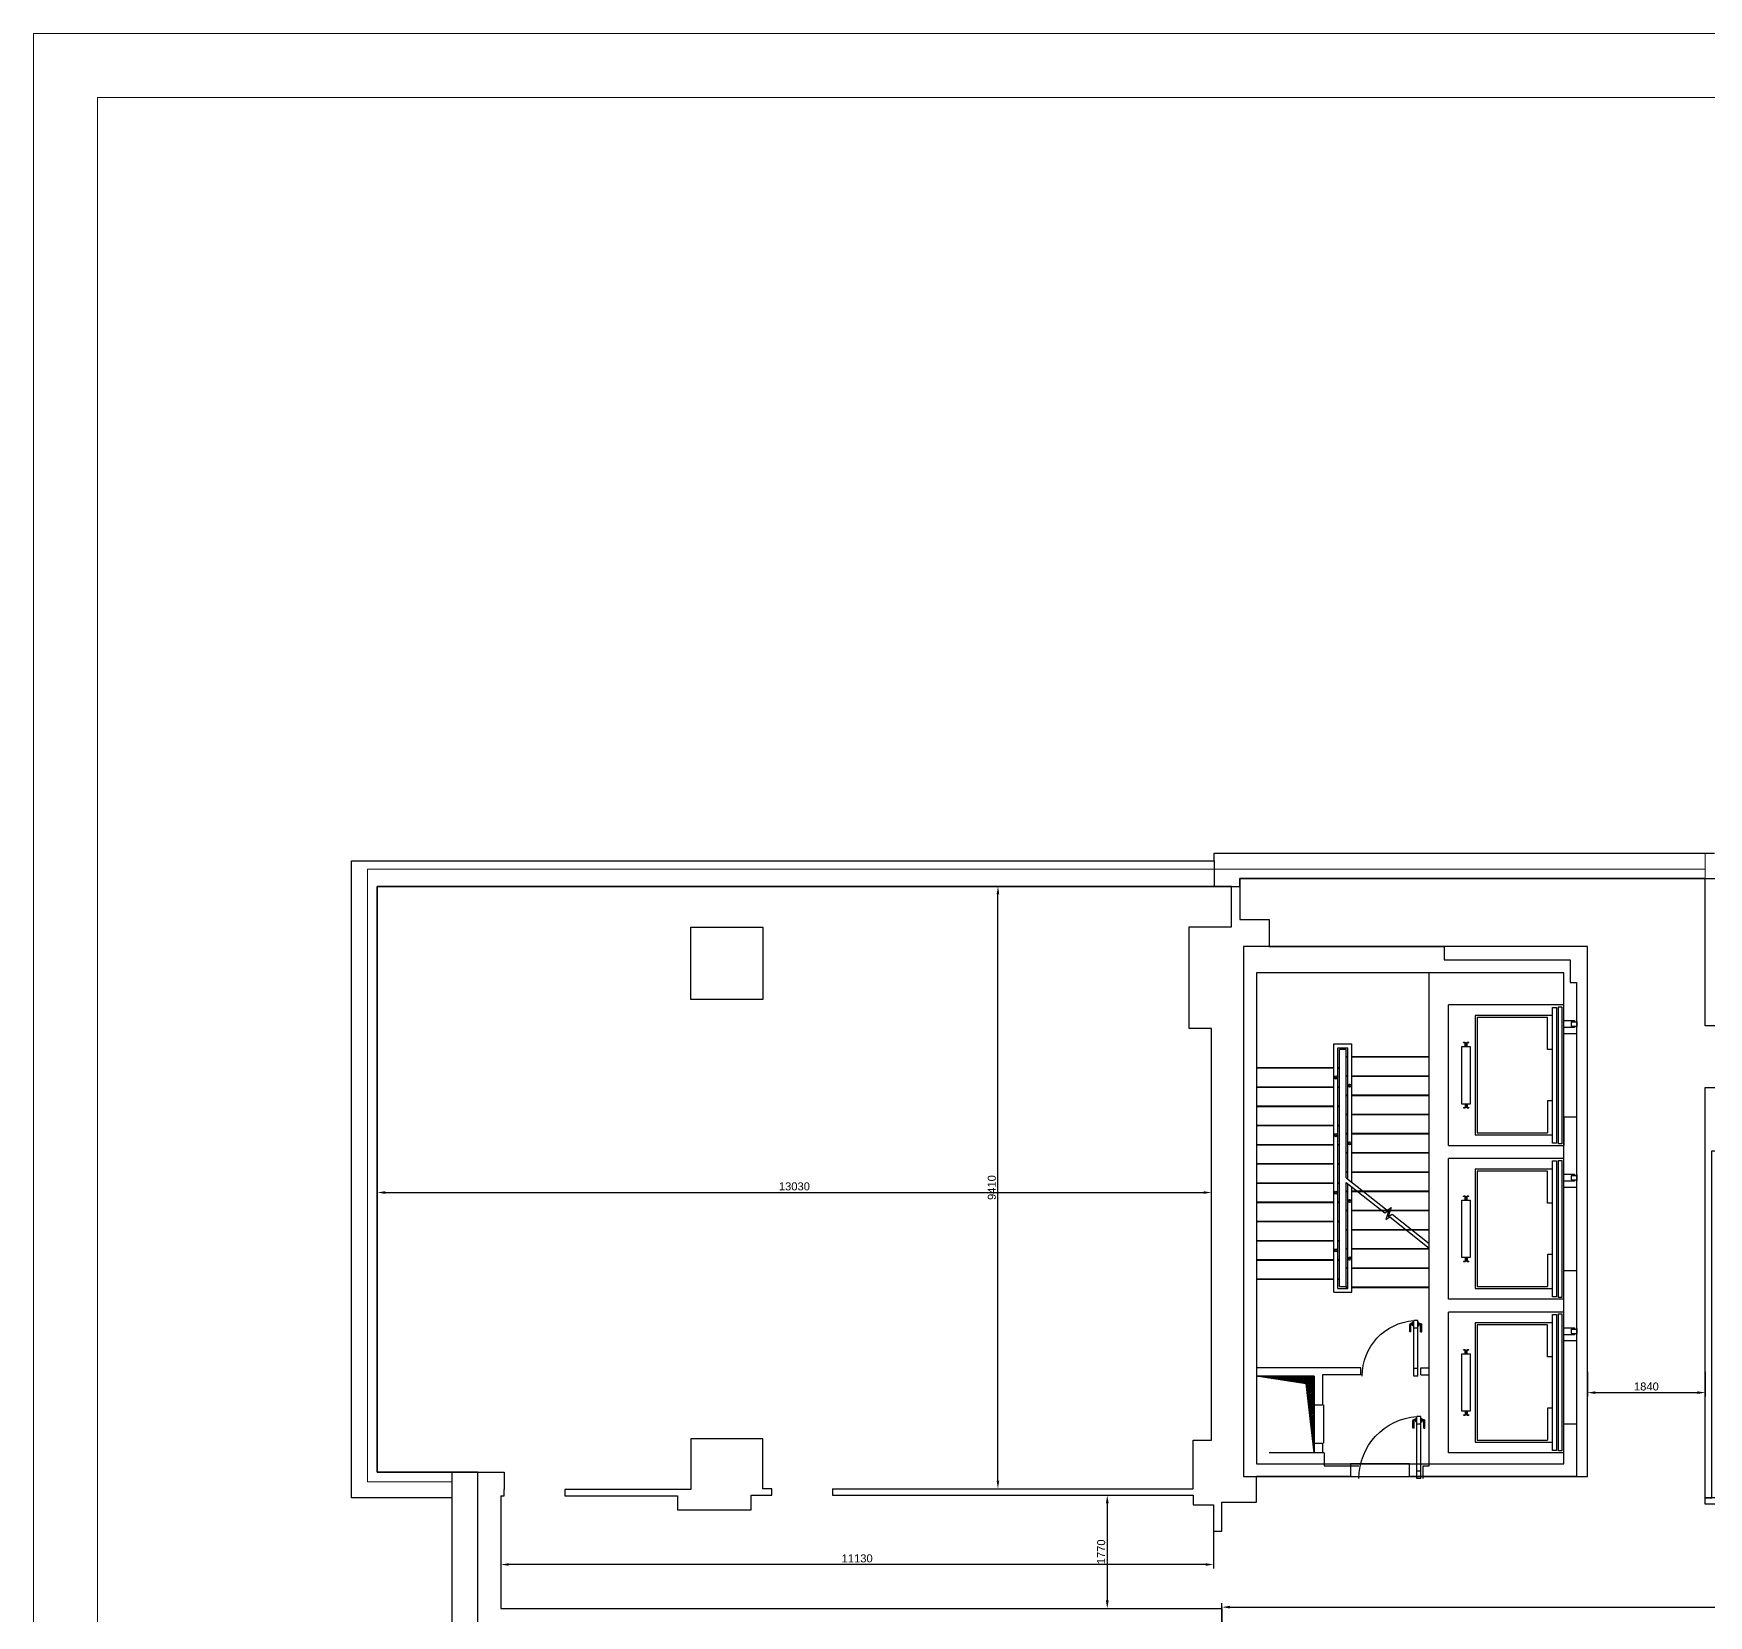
# Model space of a CAD drawing. Header units: millimetres. Extents: x 1179129 to 1254729, y -52846 to 614.
# Drawn here: x 1179129 to 1205287, y -24098 to 614 of the extents above; entities that cross this region are included whole.
import ezdxf

# ---------------------------------------------------------------- set-up
doc = ezdxf.new("R2010")
doc.units = ezdxf.units.MM
doc.linetypes.add('HIDDEN2', pattern=[4.7625, 3.175, -1.5875])
for name, color, linetype in [('Baca', 7, 'Continuous'), ('Divar-esas', 7, 'Continuous'), ('Divar-komek', 7, 'Continuous'), ('Lift', 7, 'Continuous'), ('Meheccer', 7, 'Continuous'), ('Pillekan', 7, 'Continuous'), ('plita 2', 7, 'Continuous'), ('Qapi', 7, 'Continuous'), ('sutun1', 7, 'Continuous')]:
    doc.layers.add(name, color=color, linetype=linetype)
doc.styles.get("Standard").update_dxf_attribs({"font": 'arial.ttf'})
doc.dimstyles.new('ISO-25', dxfattribs={"dimscale": 50, "dimtxt": 2.5, "dimasz": 2.5, "dimexe": 1.25, "dimexo": 0.625, "dimtad": 1, "dimdec": 0, "dimtxsty": 'Standard', "dimcen": 2.5, "dimazin": 3, "dimtfac": 1, "dimtdec": 0, "dimtmove": 0, "dimatfit": 3})

# ---------------------------------------------------------------- blocks, each defined once
blk = doc.blocks.new('Cam90')
at = {"layer": 'Qapi', "linetype": 'Continuous'}
for p, q in [((-93.1, 68.9), (-93.1, 80.4)), ((-88.7, 82.2), (-91.3, 82.2)), ((-88.7, 82.2), (-91.3, 82.2)), ((-88.7, 82.2), (-91.3, 82.2)), ((-91.3, 68.9), (-91.3, 80.4)), ((-88.7, 80.4), (-91.3, 80.4)), ((-86.9, 84), (-88.7, 84)), ((-88.7, 78.7), (-88.7, 84)), ((-88.7, 78.7), (-88.7, 84)), ((-86.9, 78.7), (-88.7, 78.7)), ((-80.7, 84), (-78.9, 84)), ((-80.7, 78.7), (-78.9, 78.7)), ((-78.9, 78.7), (-78.9, 84)), ((-78.9, 78.7), (-78.9, 84)), ((-78.9, 82.2), (-76.2, 82.2)), ((-78.9, 82.2), (-76.2, 82.2)), ((-78.9, 82.2), (-76.2, 82.2)), ((-78.9, 80.4), (-76.2, 80.4)), ((-76.2, 68.9), (-76.2, 80.4)), ((-74.4, 68.9), (-74.4, 80.4)), ((-91.3, 68.9), (-93.1, 68.9)), ((-76.2, 68.9), (-74.4, 68.9))]:
    blk.add_line(p, q, dxfattribs=at)
at = {"layer": 'Qapi'}
for p, q in [((-86.9, 86.7), (-80.7, 86.7)), ((-86.9, 86.7), (-80.7, 86.7)), ((-86.9, 0), (-86.9, 86.7)), ((-80.7, 0), (-80.7, 86.7)), ((-86.9, 75.1), (-80.7, 75.1)), ((-86.9, 11.6), (-80.7, 11.6)), ((-86.9, 0), (-80.7, 0)), ((-86.9, 0), (-80.7, 0))]:
    blk.add_line(p, q, dxfattribs=at)
at = {"layer": 'Qapi', "linetype": 'Continuous'}
for centre, start, end in [((-91.3, 80.4), 90, 180), ((-76.2, 80.4), 0, 90)]:
    blk.add_arc(centre, 1.78, start, end, dxfattribs=at)
at = {"layer": 'Qapi'}
blk.add_arc((-86.9, 0), 86.9, 0, 85.8935, dxfattribs=at)
blk = doc.blocks.new('Cam100')
at = {"layer": 'Qapi', "linetype": 'Continuous'}
for p, q in [((-103.1, 78.9), (-103.1, 90.5)), ((-101.3, 78.9), (-103.1, 78.9)), ((-98.7, 92.2), (-101.3, 92.2)), ((-98.7, 92.2), (-101.3, 92.2)), ((-98.7, 92.2), (-101.3, 92.2)), ((-101.3, 78.9), (-101.3, 90.5)), ((-98.7, 90.5), (-101.3, 90.5)), ((-96.9, 94), (-98.7, 94)), ((-98.7, 88.7), (-98.7, 94)), ((-98.7, 88.7), (-98.7, 94)), ((-96.9, 88.7), (-98.7, 88.7)), ((-90.7, 94), (-88.9, 94)), ((-90.7, 88.7), (-88.9, 88.7)), ((-88.9, 88.7), (-88.9, 94)), ((-88.9, 88.7), (-88.9, 94)), ((-88.9, 92.2), (-86.2, 92.2)), ((-88.9, 92.2), (-86.2, 92.2)), ((-88.9, 92.2), (-86.2, 92.2)), ((-88.9, 90.5), (-86.2, 90.5)), ((-86.2, 78.9), (-86.2, 90.5)), ((-86.2, 78.9), (-84.4, 78.9)), ((-84.4, 78.9), (-84.4, 90.5))]:
    blk.add_line(p, q, dxfattribs=at)
at = {"layer": 'Qapi'}
for p, q in [((-96.9, 96.7), (-90.7, 96.7)), ((-96.9, 0), (-96.9, 96.7)), ((-96.9, 85.1), (-90.7, 85.1)), ((-96.9, 85.1), (-90.7, 85.1)), ((-90.7, 0), (-90.7, 96.7)), ((-96.9, 11.6), (-90.7, 11.6)), ((-96.9, 0), (-90.7, 0))]:
    blk.add_line(p, q, dxfattribs=at)
at = {"layer": 'Qapi', "linetype": 'Continuous'}
for centre, start, end in [((-101.3, 90.5), 90, 180), ((-86.2, 90.5), 0, 90)]:
    blk.add_arc(centre, 1.78, start, end, dxfattribs=at)
at = {"layer": 'Qapi'}
blk.add_arc((-96.9, 0), 96.9, 0, 86.3179, dxfattribs=at)
blk = doc.blocks.new('CRAIL')
for p, q in [((0, 10), (0, -10)), ((4, 14), (52, 14)), ((4, 6), (4, -6)), ((8, 10), (56, 10)), ((56, 40), (60, 40)), ((56, 40), (56, 18)), ((60, 40), (60, 14)), ((4, -14), (52, -14)), ((8, -10), (56, -10)), ((56, -18), (56, -40)), ((56, -40), (60, -40)), ((60, -14), (60, -40))]:
    blk.add_line(p, q)
for centre, start, end in [((4, 10), 90, 180), ((8, 6), 90, 180), ((52, 18), 270, 0), ((56, 14), 270, 0), ((4, -10), 180, 270), ((8, -6), 180, 270), ((52, -18), 0, 90), ((56, -14), 0, 90)]:
    blk.add_arc(centre, 4, start, end)
blk = doc.blocks.new('A$C43697719')
at = {"layer": 'Lift'}
for p, q in [((147.5, 213), (141.5, 213)), ((141.5, 213), (141.5, 1)), ((147.5, 1), (147.5, 213)), ((156, 214), (150.5, 214)), ((150.5, 214), (150.5, 0)), ((156, 0), (156, 214)), ((20.5, 13.9), (20.5, 200.1)), ((20.5, 200.1), (141.5, 200.1)), ((23.5, 17), (23.5, 197)), ((23.5, 197), (133.5, 197)), ((133.5, 147), (133.5, 197)), ((141.5, 147), (133.5, 147)), ((141.5, 67), (133.5, 67)), ((133.5, 67), (133.5, 17)), ((141.5, 13.9), (20.5, 13.9)), ((133.5, 17), (23.5, 17)), ((141.5, 1), (147.5, 1)), ((150.5, 0), (156, 0)), ((150.5, 0), (156, 0))]:
    blk.add_line(p, q, dxfattribs=at)
at = {"layer": 'Lift', "linetype": 'Continuous'}
for p, q in [((176, 32.5), (159, 32.5)), ((170.5, 30.5), (179, 30.5)), ((170.5, 23.5), (170.5, 30.5)), ((176, 30.5), (176, 32.5)), ((179, 31.5), (179.3, 31.5)), ((179.3, 22.5), (179.3, 31.5)), ((159, 21.5), (176, 21.5)), ((170.5, 23.5), (179, 23.5)), ((176, 21.5), (176, 23.5)), ((179, 22.5), (179.3, 22.5))]:
    blk.add_line(p, q, dxfattribs=at)
at = {"layer": 'Lift'}
blk.add_lwpolyline([(13, 152), (0, 152), (0, 62), (13, 62)], close=True, dxfattribs=at)
at = {"layer": 'Lift', "xscale": 0.1000000000058208, "yscale": 0.1000000000058208, "zscale": 0.1000000000058208}
for p, rotation in [((6.5, 152), 90), ((6.5, 62), 270)]:
    blk.add_blockref('CRAIL', p, dxfattribs=dict(at, rotation=rotation))
blk = doc.blocks.new('*D540')
at = {"color": 0, "lineweight": -2, "transparency": 16777216}
for p, q in [((1184497, -17642), (1184497, -17428)), ((1184622, -17490), (1197402, -17490)), ((1197527, -17642), (1197527, -17428))]:
    blk.add_line(p, q, dxfattribs=at)
at = {"color": 0, "transparency": 16777216}
for points in [[(1184622, -17470), (1184622, -17511), (1184497, -17490)], [(1197402, -17470), (1197402, -17511), (1197527, -17490)]]:
    blk.add_solid(points, dxfattribs=at)
at = {"layer": 'Defpoints', "color": 0, "transparency": 16777216}
for p in [(1197527, -17490), (1184497, -17673), (1197527, -17673)]:
    blk.add_point(p, dxfattribs=at)
at = {"color": 0, "transparency": 16777216, "insert": (1191012, -17395), "char_height": 125, "attachment_point": 5}
blk.add_mtext('13030', dxfattribs=at)
blk = doc.blocks.new('*D541')
at = {"color": 0, "lineweight": -2, "transparency": 16777216}
for p, q in [((1193917, -12708), (1194253, -12708)), ((1194191, -21993), (1194191, -12833)), ((1193917, -22118), (1194253, -22118))]:
    blk.add_line(p, q, dxfattribs=at)
at = {"color": 0, "transparency": 16777216}
for points in [[(1194170, -12833), (1194211, -12833), (1194191, -12708)], [(1194170, -21993), (1194211, -21993), (1194191, -22118)]]:
    blk.add_solid(points, dxfattribs=at)
at = {"layer": 'Defpoints', "color": 0, "transparency": 16777216}
for p in [(1193886, -12708), (1194191, -12708), (1193886, -22118)]:
    blk.add_point(p, dxfattribs=at)
at = {"color": 0, "transparency": 16777216, "insert": (1194095, -17413), "char_height": 125, "attachment_point": 5, "rotation": 90}
blk.add_mtext('9410', dxfattribs=at)
blk = doc.blocks.new('*D542')
at = {"color": 0, "lineweight": -2, "transparency": 16777216}
for p, q in [((1195533, -22218), (1195960, -22218)), ((1195898, -22343), (1195898, -23863)), ((1195533, -23988), (1195960, -23988))]:
    blk.add_line(p, q, dxfattribs=at)
at = {"color": 0, "transparency": 16777216}
for points in [[(1195877, -22343), (1195919, -22343), (1195898, -22218)], [(1195877, -23863), (1195919, -23863), (1195898, -23988)]]:
    blk.add_solid(points, dxfattribs=at)
at = {"layer": 'Defpoints', "color": 0, "transparency": 16777216}
for p in [(1195502, -22218), (1195502, -23988), (1195898, -23988)]:
    blk.add_point(p, dxfattribs=at)
at = {"color": 0, "transparency": 16777216, "insert": (1195803, -23103), "char_height": 125, "attachment_point": 5, "rotation": 90}
blk.add_mtext('1770', dxfattribs=at)
blk = doc.blocks.new('*D543')
at = {"color": 0, "lineweight": -2, "transparency": 16777216}
for p, q in [((1186427, -22604), (1186427, -23363)), ((1197557, -22604), (1197557, -23363)), ((1197432, -23301), (1186552, -23301))]:
    blk.add_line(p, q, dxfattribs=at)
at = {"color": 0, "transparency": 16777216}
for points in [[(1186552, -23280), (1186552, -23322), (1186427, -23301)], [(1197432, -23280), (1197432, -23322), (1197557, -23301)]]:
    blk.add_solid(points, dxfattribs=at)
at = {"layer": 'Defpoints', "color": 0, "transparency": 16777216}
for p in [(1186427, -22573), (1197557, -22573), (1186427, -23301)]:
    blk.add_point(p, dxfattribs=at)
at = {"color": 0, "transparency": 16777216, "insert": (1191992, -23206), "char_height": 125, "attachment_point": 5}
blk.add_mtext('11130', dxfattribs=at)
blk = doc.blocks.new('*D568')
at = {"color": 0, "lineweight": -2, "transparency": 16777216}
for p, q in [((1203397, -20293), (1203397, -20679)), ((1205237, -20293), (1205237, -20679)), ((1203522, -20616), (1205112, -20616))]:
    blk.add_line(p, q, dxfattribs=at)
at = {"color": 0, "transparency": 16777216}
for points in [[(1203522, -20595), (1203522, -20637), (1203397, -20616)], [(1205112, -20595), (1205112, -20637), (1205237, -20616)]]:
    blk.add_solid(points, dxfattribs=at)
at = {"layer": 'Defpoints', "color": 0, "transparency": 16777216}
for p in [(1203397, -20262), (1205237, -20262), (1205237, -20616)]:
    blk.add_point(p, dxfattribs=at)
at = {"color": 0, "transparency": 16777216, "insert": (1204317, -20521), "char_height": 125, "attachment_point": 5}
blk.add_mtext('1840', dxfattribs=at)
blk = doc.blocks.new('*D575')
at = {"color": 0, "lineweight": -2, "transparency": 16777216}
for p, q in [((1197687, -24246), (1197687, -23905)), ((1197812, -23967), (1229712, -23967)), ((1229837, -24246), (1229837, -23905))]:
    blk.add_line(p, q, dxfattribs=at)
at = {"color": 0, "transparency": 16777216}
for points in [[(1197812, -23946), (1197812, -23988), (1197687, -23967)], [(1229712, -23946), (1229712, -23988), (1229837, -23967)]]:
    blk.add_solid(points, dxfattribs=at)
at = {"layer": 'Defpoints', "color": 0, "transparency": 16777216}
for p in [(1229837, -23967), (1197687, -24278), (1229837, -24278)]:
    blk.add_point(p, dxfattribs=at)
at = {"color": 0, "transparency": 16777216, "insert": (1213762, -23872), "char_height": 125, "attachment_point": 5}
blk.add_mtext('32150', dxfattribs=at)

msp = doc.modelspace()

# ---------------------------------------------------------------- hatches: boundary and pattern name
at = {"layer": 'Baca'}
h = msp.add_hatch(dxfattribs=at)
h.set_pattern_fill('ANSI31', color=256, scale=5, style=0)
h.set_pattern_definition([(45, (1131190.274, 404493.692), (-11.22532015, 11.22532015), [])])
h.paths.add_polyline_path([(1199127.1, -20357.6), (1198227.1, -20357.6), (1199006.6, -20479.9), (1199127.1, -21557.6), (1199127.1, -21407.6), (1199127.1, -20807.6)])

# ---------------------------------------------------------------- linework, layer by layer
at = {"color": 251, "lineweight": 5, "true_color": 0x636466}
msp.add_lwpolyline([(1179129.4, -52845.6), (1254729.4, -52845.6), (1254729.4, 614.4), (1179129.4, 614.4), (1179129.4, -52845.6)], dxfattribs=at)
msp.add_lwpolyline([(1180129.4, -51845.6), (1253729.4, -51845.6), (1253729.4, -385.6), (1180129.4, -385.6)], close=True, dxfattribs=at)
for points in [[(1205437.1, -39457.6), (1184187.1, -39457.6), (1184187.1, -29537.6), (1185667.1, -29537.6), (1185667.1, -24961.2), (1185667.1, -22257.6), (1184097.1, -22257.6), (1184097.1, -12307.6), (1197567.1, -12307.6), (1197567.1, -12187.6), (1205378.7, -12187.6)], [(1197567.1, -12307.6), (1197567.1, -12707.6)], [(1191607.1, -22117.6), (1197237.1, -22117.6), (1197237.1, -21357.6), (1197527.1, -21357.6), (1197527.1, -14927.6), (1197177.1, -14927.6), (1197177.1, -13337.6), (1197837.1, -13337.6), (1197837.1, -12707.6), (1184497.1, -12707.6), (1184497.1, -21857.6), (1186477.1, -21857.6), (1186477.1, -22127.6)], [(1205467.1, -14887.6), (1205237.1, -14887.6), (1205237.1, -12587.6), (1197967.1, -12587.6), (1197967.1, -13227.6), (1198427.1, -13227.6), (1198427.1, -13647.6), (1201157.1, -13647.6), (1201157.1, -13857.6), (1203127.1, -13857.6), (1203127.1, -14207.6), (1203227.1, -14207.6), (1203227.1, -21927.6), (1200617.1, -21927.6), (1200617.1, -21727.6), (1199697.1, -21727.6), (1199697.1, -21927.6), (1198227.1, -21927.6)], [(1203027.1, -14057.6), (1198227.1, -14057.6), (1198227.1, -21727.6), (1203027.1, -21727.6), (1203027.1, -14057.6)], [(1211107.1, -22357.6), (1205237.1, -22357.6), (1205237.1, -15847.6), (1205477.1, -15847.6)], [(1209537.1, -22257.6), (1205237.1, -22257.6), (1205337.1, -22257.6), (1205337.1, -16837.6), (1205337.1, -16837.6), (1208978.7, -16837.6), (1208978.7, -16837.6), (1208978.7, -17037.6), (1209537.1, -17037.6), (1209446, -17078.9), (1209446, -22298.9)], [(1190657.1, -22117.6), (1190517.1, -22117.6), (1190517.1, -21337.6), (1189397.1, -21337.6), (1189397.1, -22127.6), (1187427.1, -22127.6)], [(1185667.1, -22257.6), (1185667.1, -21857.6)], [(1198227.1, -22327.6), (1198227.1, -21927.6)], [(1186427.1, -22227.6), (1186477.1, -22227.6), (1186477.1, -22127.6)], [(1186427.1, -22227.6), (1186427.1, -23987.6)], [(1187427.1, -22127.6), (1187427.1, -22227.6), (1189187.1, -22227.6), (1189187.1, -22447.6), (1190337.1, -22447.6), (1190337.1, -22217.6), (1190657.1, -22217.6), (1190657.1, -22117.6)], [(1191607.1, -22117.6), (1191607.1, -22217.6), (1197237.1, -22217.6), (1197237.1, -22367.6), (1197557.1, -22367.6), (1197557.1, -22777.6), (1197687.1, -22777.6), (1197687.1, -22327.6), (1198227.1, -22327.6)], [(1186427.1, -23987.6), (1197687.1, -23987.6)], [(1197687.1, -23987.6), (1197687.1, -24567.6), (1204437.1, -24567.6), (1204437.1, -27907.6), (1197657.1, -27907.6), (1197657.1, -28137.6), (1197537.1, -28137.6), (1197537.1, -27947.6), (1196127.1, -27947.6), (1196127.1, -27847.6)]]:
    msp.add_lwpolyline(points)
at = {"lineweight": 5}
msp.add_lwpolyline([(1205237.1, -12587.6), (1205237.1, -12187.6)], dxfattribs=at)
at = {"color": 5, "lineweight": 5}
msp.add_lwpolyline([(1205237.1, -12437.6), (1184347.1, -12437.6), (1184347.1, -22007.6), (1185667.1, -22007.6)], dxfattribs=at)
at = {"color": 1, "lineweight": 30}
for points in [[(1184497.1, -21857.6), (1184497.1, -12707.6), (1197967.1, -12707.6), (1197967.1, -12587.6), (1205778.7, -12587.6)], [(1205837.1, -39057.6), (1184587.1, -39057.6), (1184587.1, -29937.6), (1186067.1, -29937.6), (1186067.1, -24961.2), (1186067.1, -21857.6), (1184497.1, -21857.6)]]:
    msp.add_lwpolyline(points, dxfattribs=at)
msp.add_lwpolyline([(1190517.1, -13347.6), (1190517.1, -14477.6), (1189397.1, -14477.6), (1189397.1, -13347.6)], close=True)
msp.add_lwpolyline([(1203397.1, -21927.6), (1203397.1, -13647.6), (1198027.1, -13647.6), (1198027.1, -21927.6)], close=True, dxfattribs=at)
at = {"layer": 'Baca'}
for p, q in [((1199006.6, -20479.9), (1198227.1, -20357.6)), ((1199127.1, -21557.6), (1199006.6, -20479.9))]:
    msp.add_line(p, q, dxfattribs=at)
at = {"layer": 'Divar-esas'}
for p, q in [((1199857.1, -20227.6), (1198227.1, -20227.6)), ((1199127.1, -20357.6), (1198227.1, -20357.6)), ((1199127.1, -20357.6), (1199127.1, -20807.6)), ((1199257.1, -20337.6), (1199257.1, -20807.6)), ((1199857.1, -20337.6), (1199257.1, -20337.6)), ((1199857.1, -20337.6), (1199857.1, -20227.6)), ((1200797.1, -20227.6), (1200927.1, -20227.6)), ((1200797.1, -20337.6), (1200797.1, -20227.6)), ((1200797.1, -20337.6), (1200927.1, -20337.6)), ((1199127.1, -20807.6), (1199257.1, -20807.6)), ((1199127.1, -21407.6), (1199127.1, -21557.6)), ((1199127.1, -21407.6), (1199257.1, -21407.6)), ((1199257.1, -21407.6), (1199257.1, -21557.6))]:
    msp.add_line(p, q, dxfattribs=at)
at = {"layer": 'Divar-komek'}
for p, q in [((1199127.1, -20807.6), (1199127.1, -21407.6)), ((1199277.1, -20807.6), (1199277.1, -21407.6))]:
    msp.add_line(p, q, dxfattribs=at)
at = {"layer": 'Meheccer'}
for p, q in [((1199437.1, -19047.6), (1199437.1, -15167.6)), ((1199437.1, -15167.6), (1199717.1, -15167.6)), ((1199717.1, -17329.4), (1199717.1, -15167.6)), ((1199497.1, -18987.6), (1199497.1, -15227.6)), ((1199497.1, -15227.6), (1199657.1, -15227.6)), ((1199657.1, -17282.1), (1199657.1, -15227.6)), ((1199657.1, -18987.6), (1199657.1, -17355.9)), ((1199717.1, -19047.6), (1199717.1, -17403.3)), ((1199437.1, -19047.6), (1199717.1, -19047.6)), ((1199497.1, -18987.6), (1199657.1, -18987.6))]:
    msp.add_line(p, q, dxfattribs=at)
for centre, radius in [((1199467.1, -15692.8), 25), ((1199467.1, -15692.8), 5), ((1199687.1, -15822.1), 25), ((1199687.1, -15822.1), 5), ((1199467.1, -16592.8), 25), ((1199687.1, -16722.1), 25), ((1199467.1, -17493.1), 25), ((1199687.1, -17622.4), 25), ((1199687.1, -17622.4), 5), ((1199467.1, -18392.8), 25), ((1199687.1, -18522.4), 25), ((1199687.1, -18522.4), 5)]:
    msp.add_circle(centre, radius, dxfattribs=at)
at = {"layer": 'Meheccer', "linetype": 'HIDDEN2'}
for centre in [(1199467.1, -16592.8), (1199687.1, -16722.1), (1199467.1, -17493.1), (1199467.1, -18392.8)]:
    msp.add_circle(centre, 5, dxfattribs=at)
at = {"layer": 'Pillekan'}
for p, q in [((1199527.1, -18957.6), (1199527.1, -15257.6)), ((1199627.1, -15257.6), (1199527.1, -15257.6)), ((1199627.1, -17258.4), (1199627.1, -15257.6)), ((1199627.1, -15365.3), (1199657.1, -15365.3)), ((1199627.1, -15372.4), (1199657.1, -15372.4)), ((1199717.1, -15365.3), (1200927.1, -15365.3)), ((1199717.1, -15372.4), (1200927.1, -15372.4)), ((1199437.1, -15542.8), (1198227.1, -15542.8)), ((1199437.1, -15549.8), (1198227.1, -15549.8)), ((1199527.1, -15542.8), (1199497.1, -15542.8)), ((1199527.1, -15549.8), (1199497.1, -15549.8)), ((1199627.1, -15665.3), (1199657.1, -15665.3)), ((1199627.1, -15672.4), (1199657.1, -15672.4)), ((1199717.1, -15665.3), (1200927.1, -15665.3)), ((1199717.1, -15672.4), (1200927.1, -15672.4)), ((1199437.1, -15842.8), (1198227.1, -15842.8)), ((1199437.1, -15849.8), (1198227.1, -15849.8)), ((1199527.1, -15842.8), (1199497.1, -15842.8)), ((1199527.1, -15849.8), (1199497.1, -15849.8)), ((1199437.1, -16142.8), (1198227.1, -16142.8)), ((1199437.1, -16149.8), (1198227.1, -16149.8)), ((1199527.1, -16142.8), (1199497.1, -16142.8)), ((1199527.1, -16149.8), (1199497.1, -16149.8)), ((1199627.1, -15965.3), (1199657.1, -15965.3)), ((1199627.1, -15972.4), (1199657.1, -15972.4)), ((1199717.1, -15965.3), (1200927.1, -15965.3)), ((1199717.1, -15972.4), (1200927.1, -15972.4)), ((1199437.1, -16442.8), (1198227.1, -16442.8)), ((1199437.1, -16449.8), (1198227.1, -16449.8)), ((1199527.1, -16442.8), (1199497.1, -16442.8)), ((1199527.1, -16449.8), (1199497.1, -16449.8)), ((1199627.1, -16265.3), (1199657.1, -16265.3)), ((1199627.1, -16272.4), (1199657.1, -16272.4)), ((1199717.1, -16265.3), (1200927.1, -16265.3)), ((1199717.1, -16272.4), (1200927.1, -16272.4)), ((1199627.1, -16565.3), (1199657.1, -16565.3)), ((1199627.1, -16572.4), (1199657.1, -16572.4)), ((1199717.1, -16565.3), (1200927.1, -16565.3)), ((1199717.1, -16572.4), (1200927.1, -16572.4)), ((1199437.1, -16742.8), (1198227.1, -16742.8)), ((1199437.1, -16749.8), (1198227.1, -16749.8)), ((1199527.1, -16742.8), (1199497.1, -16742.8)), ((1199527.1, -16749.8), (1199497.1, -16749.8)), ((1199627.1, -16865.3), (1199657.1, -16865.3)), ((1199627.1, -16872.4), (1199657.1, -16872.4)), ((1199717.1, -16865.3), (1200927.1, -16865.3)), ((1199717.1, -16872.4), (1200927.1, -16872.4)), ((1199437.1, -17042.8), (1198227.1, -17042.8)), ((1199437.1, -17049.8), (1198227.1, -17049.8)), ((1199527.1, -17042.8), (1199497.1, -17042.8)), ((1199527.1, -17049.8), (1199497.1, -17049.8)), ((1199627.1, -17165.3), (1199657.1, -17165.3)), ((1199627.1, -17172.4), (1199657.1, -17172.4)), ((1199717.1, -17165.3), (1200927.1, -17165.3)), ((1199717.1, -17172.4), (1200927.1, -17172.4)), ((1199437.1, -17342.8), (1198227.1, -17342.8)), ((1199437.1, -17349.8), (1198227.1, -17349.8)), ((1199527.1, -17342.8), (1199497.1, -17342.8)), ((1199527.1, -17349.8), (1199497.1, -17349.8)), ((1199627.1, -18972.4), (1199627.1, -17332.2)), ((1199627.1, -17465.3), (1199657.1, -17465.3)), ((1199627.1, -17472.4), (1199657.1, -17472.4)), ((1199717.1, -17465.3), (1200927.1, -17465.3)), ((1199717.1, -17472.4), (1200927.1, -17472.4)), ((1199437.1, -17642.8), (1198227.1, -17642.8)), ((1199437.1, -17649.8), (1198227.1, -17649.8)), ((1199527.1, -17642.8), (1199497.1, -17642.8)), ((1199527.1, -17649.8), (1199497.1, -17649.8)), ((1199627.1, -17765.3), (1199657.1, -17765.3)), ((1199627.1, -17772.4), (1199657.1, -17772.4)), ((1199717.1, -17765.3), (1200927.1, -17765.3)), ((1199717.1, -17772.4), (1200927.1, -17772.4)), ((1199437.1, -17942.8), (1198227.1, -17942.8)), ((1199437.1, -17949.8), (1198227.1, -17949.8)), ((1199527.1, -17942.8), (1199497.1, -17942.8)), ((1199527.1, -17949.8), (1199497.1, -17949.8)), ((1199437.1, -18242.8), (1198227.1, -18242.8)), ((1199437.1, -18249.8), (1198227.1, -18249.8)), ((1199527.1, -18242.8), (1199497.1, -18242.8)), ((1199527.1, -18249.8), (1199497.1, -18249.8)), ((1199627.1, -18065.3), (1199657.1, -18065.3)), ((1199627.1, -18072.4), (1199657.1, -18072.4)), ((1199717.1, -18065.3), (1200927.1, -18065.3)), ((1199717.1, -18072.4), (1200927.1, -18072.4)), ((1199437.1, -18542.8), (1198227.1, -18542.8)), ((1199437.1, -18549.8), (1198227.1, -18549.8)), ((1199527.1, -18542.8), (1199497.1, -18542.8)), ((1199527.1, -18549.8), (1199497.1, -18549.8)), ((1199627.1, -18365.3), (1199657.1, -18365.3)), ((1199627.1, -18372.4), (1199657.1, -18372.4)), ((1199717.1, -18365.3), (1200927.1, -18365.3)), ((1199717.1, -18372.4), (1200927.1, -18372.4)), ((1199627.1, -18665.3), (1199657.1, -18665.3)), ((1199627.1, -18672.4), (1199657.1, -18672.4)), ((1199717.1, -18665.3), (1200927.1, -18665.3)), ((1199717.1, -18672.4), (1200927.1, -18672.4)), ((1199437.1, -18842.8), (1198227.1, -18842.8)), ((1199437.1, -18849.8), (1198227.1, -18849.8)), ((1199527.1, -18842.8), (1199497.1, -18842.8)), ((1199527.1, -18849.8), (1199497.1, -18849.8)), ((1199527.1, -18957.6), (1199627.1, -18957.6)), ((1199627.1, -18965.3), (1199657.1, -18965.3)), ((1199627.1, -18972.4), (1199657.1, -18972.4)), ((1199717.1, -18965.3), (1200927.1, -18965.3)), ((1199717.1, -18972.4), (1200927.1, -18972.4))]:
    msp.add_line(p, q, dxfattribs=at)
at = {"layer": 'Pillekan', "linetype": 'Continuous'}
for points in [[(1199627.1, -17258.4), (1200267.6, -17764.1), (1200329.8, -17725.7), (1200283.9, -17864.5), (1200346.1, -17826), (1200927.1, -18284.7)], [(1199627.1, -17332.2), (1200231, -17809.1), (1200293.2, -17770.7), (1200247.3, -17909.5), (1200309.5, -17871), (1200927.1, -18358.6)]]:
    msp.add_lwpolyline(points, dxfattribs=at)
at = {"layer": 'plita 2'}
for p, q in [((1203027.1, -16307.6), (1203027.1, -15007.6)), ((1203027.1, -18707.6), (1203027.1, -17407.6)), ((1203027.1, -21107.6), (1203027.1, -19807.6))]:
    msp.add_line(p, q, dxfattribs=at)
at = {"layer": 'sutun1'}
for p, q in [((1200927.1, -14057.6), (1198477.1, -14057.6)), ((1200927.1, -21757.6), (1200927.1, -14057.6)), ((1203027.1, -14557.6), (1201227.1, -14557.6)), ((1201227.1, -16757.6), (1201227.1, -14557.6)), ((1203027.1, -15007.6), (1203227.1, -15007.6)), ((1203027.1, -16307.6), (1203027.1, -16757.6)), ((1203027.1, -16307.6), (1203227.1, -16307.6)), ((1203227.1, -16307.6), (1203227.1, -17407.6)), ((1201227.1, -16757.6), (1203027.1, -16757.6)), ((1203027.1, -16957.6), (1201227.1, -16957.6)), ((1201227.1, -18807.6), (1201227.1, -16957.6)), ((1203027.1, -16957.6), (1201227.1, -16957.6)), ((1201227.1, -19157.6), (1201227.1, -16957.6)), ((1203027.1, -17407.6), (1203027.1, -16957.6)), ((1203027.1, -17407.6), (1203227.1, -17407.6)), ((1203027.1, -19157.6), (1203027.1, -18707.6)), ((1203027.1, -18707.6), (1203227.1, -18707.6)), ((1203227.1, -18707.6), (1203227.1, -19807.6)), ((1203027.1, -19157.6), (1201227.1, -19157.6)), ((1201227.1, -21557.6), (1201227.1, -19357.6)), ((1203027.1, -19357.6), (1201227.1, -19357.6)), ((1201227.1, -21557.6), (1201227.1, -19357.6)), ((1203027.1, -19807.6), (1203027.1, -19357.6)), ((1203227.1, -19807.6), (1203027.1, -19807.6)), ((1203227.1, -21107.6), (1203027.1, -21107.6)), ((1199287.1, -21557.6), (1198427.1, -21557.6)), ((1199287.1, -21557.6), (1199287.1, -21757.6)), ((1203027.1, -21557.6), (1201227.1, -21557.6)), ((1199287.1, -21757.6), (1199827.1, -21757.6)), ((1200827.1, -21757.6), (1200827.1, -21957.6)), ((1200827.1, -21757.6), (1200927.1, -21757.6))]:
    msp.add_line(p, q, dxfattribs=at)

# ---------------------------------------------------------------- block references
at = {"layer": 'Lift', "linetype": 'ByBlock', "xscale": -10, "yscale": 10, "zscale": 10, "rotation": 180}
for p in [(1201437, -14587.6), (1201437, -16987.6), (1201437, -19387.6)]:
    msp.add_blockref('A$C43697719', p, dxfattribs=at)
at = {"layer": 'Qapi', "xscale": -10, "yscale": 10, "zscale": 10}
for name, p in [('Cam90', (1199877.1, -20357.6)), ('Cam100', (1199827.1, -21957.6))]:
    msp.add_blockref(name, p, dxfattribs=at)

# ---------------------------------------------------------------- dimensions: what is measured, and where the dimension line sits
at = {"color": 1}
for base, p1, p2, picture, middle in [((1194190.5, -12707.6), (1193885.6, -22117.6), (1193885.6, -12707.6), '*D541', (1194095.5, -17412.6)), ((1195898, -23987.6), (1195501.6, -22217.6), (1195501.6, -23987.6), '*D542', (1195802.9, -23102.6))]:
    dim = msp.add_linear_dim(base=base, p1=p1, p2=p2, angle=90, dimstyle='ISO-25', dxfattribs=at)
    dim.commit()
    dim.dimension.update_dxf_attribs({"geometry": picture, "text_midpoint": middle})
for base, p1, p2, picture, middle in [((1197527.1, -17490.4), (1184497.1, -17673.3), (1197527.1, -17673.3), '*D540', (1191012.1, -17395.3)), ((1205237.1, -20616.2), (1203397.1, -20262), (1205237.1, -20262), '*D568', (1204317.1, -20521.2)), ((1186427.1, -23300.8), (1197557.1, -22572.6), (1186427.1, -22572.6), '*D543', (1191992.1, -23205.7)), ((1229837.1, -23967.1), (1197687.1, -24277.6), (1229837.1, -24277.6), '*D575', (1213762.1, -23872))]:
    dim = msp.add_linear_dim(base=base, p1=p1, p2=p2, dimstyle='ISO-25', dxfattribs=at)
    dim.commit()
    dim.dimension.update_dxf_attribs({"geometry": picture, "text_midpoint": middle})

doc.saveas('drawing.dxf')
